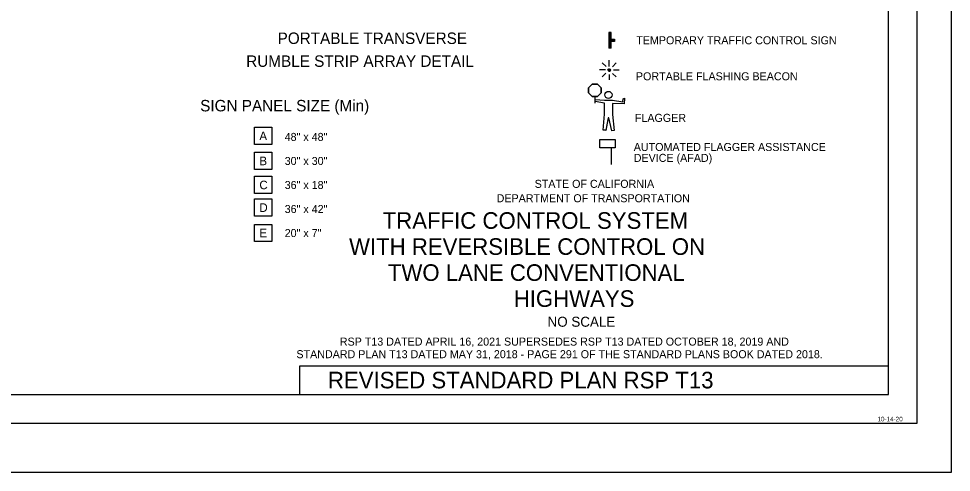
# Model space of a CAD drawing. Extents: x -893 to 867, y -474 to 712.
# Drawn here: x 51 to 867, y -474 to -78 of the extents above; entities that cross this region are included whole.
import ezdxf

# ---------------------------------------------------------------- set-up
doc = ezdxf.new("R2010")
doc.units = 0
for name, color, linetype in [('10 Sheet Format', 7, 'Continuous'), ('57 Undefined', 7, 'Continuous'), ('60 Nongeo Data', 7, 'Continuous')]:
    doc.layers.add(name, color=color, linetype=linetype)

msp = doc.modelspace()

# ---------------------------------------------------------------- linework, layer by layer
at = {"layer": '10 Sheet Format'}
for p, q in [((836.54, -431.03), (836.54, 668.97)), ((811.54, -406.03), (811.54, 643.97)), ((296.72, -381), (811.52, -381)), ((296.72, -405.92), (296.72, -381)), ((-813.45, -406.03), (811.54, -406.03)), ((-863.46, -431.03), (836.54, -431.03))]:
    msp.add_line(p, q, dxfattribs=at)
for points in [[(-893.46, -474.03), (866.54, -474.03), (866.54, 711.97), (-893.46, 711.97)], [(-863.46, -431.03), (836.54, -431.03), (836.54, 668.97), (-863.46, 668.97)]]:
    msp.add_lwpolyline(points, close=True, dxfattribs=at)
at = {"layer": '57 Undefined'}
for points in [[(257.18, -187.39), (257.18, -172.39), (272.18, -172.39), (272.18, -187.39)], [(257.18, -209.33), (257.18, -194.33), (272.18, -194.33), (272.18, -209.33)], [(257.18, -230.33), (257.18, -215.33), (272.18, -215.33), (272.18, -230.33)], [(257.18, -250.13), (257.18, -235.13), (272.18, -235.13), (272.18, -250.13)], [(257.18, -272.33), (257.18, -257.33), (272.18, -257.33), (272.18, -272.33)]]:
    msp.add_lwpolyline(points, close=True, dxfattribs=at)
at = {"layer": '60 Nongeo Data'}
for p, q in [((568.98, -89.53), (567.02, -89.53)), ((567.02, -89.53), (567.02, -103.31)), ((568, -89.53), (568, -103.31)), ((568.98, -103.31), (568.98, -89.53)), ((568.98, -95.43), (569.97, -95.43)), ((568.98, -96.42), (568.98, -96.42)), ((569.97, -97.4), (568.98, -97.4)), ((569.97, -95.43), (571.94, -95.43)), ((569.97, -95.43), (569.97, -97.4)), ((571.94, -97.4), (569.97, -97.4)), ((570.95, -95.43), (570.95, -97.4)), ((571.94, -95.43), (571.94, -97.4)), ((568.98, -103.31), (567.02, -103.31)), ((567.41, -119.21), (567.41, -113.69)), ((564.1, -122.2), (558.67, -122.2)), ((564.64, -119.5), (561.28, -116.14)), ((570.17, -119.59), (573.49, -116.27)), ((570.93, -122.2), (575.87, -122.2)), ((564.42, -125.07), (561.13, -128.36)), ((567.23, -126.22), (567.23, -130.98)), ((570.3, -125.43), (573.38, -128.52)), ((552.5, -134.67), (549.31, -137.86)), ((552.5, -134.67), (549.31, -137.86)), ((549.31, -137.86), (552.5, -134.67)), ((549.31, -137.86), (549.31, -142.36)), ((549.31, -137.86), (549.31, -142.36)), ((549.31, -142.36), (549.31, -137.86)), ((557, -134.67), (552.5, -134.67)), ((557, -134.67), (552.5, -134.67)), ((552.5, -134.67), (557, -134.67)), ((560.18, -137.86), (557, -134.67)), ((560.18, -137.86), (557, -134.67)), ((557, -134.67), (560.18, -137.86)), ((560.18, -142.36), (560.18, -137.86)), ((560.18, -142.36), (560.18, -137.86)), ((560.18, -137.86), (560.18, -142.36)), ((549.31, -142.36), (552.5, -145.54)), ((549.31, -142.36), (552.5, -145.54)), ((552.5, -145.54), (549.31, -142.36)), ((552.5, -145.54), (557, -145.54)), ((552.5, -145.54), (557, -145.54)), ((557, -145.54), (552.5, -145.54)), ((554.75, -145.56), (554.75, -151.46)), ((557, -145.54), (560.18, -142.36)), ((557, -145.54), (560.18, -142.36)), ((560.18, -142.36), (557, -145.54)), ((568.99, -190.52), (568.99, -205.04))]:
    msp.add_line(p, q, dxfattribs=at)
for points in [[(566.24, -122.41), (567.29, -121.35)], [(566.26, -122.67), (567.56, -121.37)], [(566.32, -122.89), (567.78, -121.43)], [(566.32, -122.04), (566.93, -121.44)], [(566.42, -123.08), (567.97, -121.53)], [(566.54, -123.24), (568.12, -121.65)], [(566.69, -123.37), (568.26, -121.8)], [(566.87, -123.48), (568.36, -121.98)], [(567.07, -123.55), (568.44, -122.18)], [(567.32, -123.59), (568.48, -122.43)], [(567.64, -123.56), (568.44, -122.75)], [(579.96, -151.93), (580.3, -151.59)], [(564.38, -175.21), (564.47, -175.13)]]:
    msp.add_lwpolyline(points, dxfattribs=at)
for points in [[(554.95, -149.82), (554.95, -148.1), (563.21, -148.67), (570.21, -148.67), (579.13, -150.29), (579.57, -147.48), (580.66, -147.17), (580.27, -151.94), (570.21, -151.69), (570.07, -161.19), (571.7, -175.38), (569.6, -175.61), (567.1, -164.15), (566.33, -164.15), (564.46, -175.22), (562.12, -174.99), (563.29, -160.88), (563.13, -151.45)], [(580.66, -147.17), (580.27, -151.94), (570.21, -151.69), (570.07, -161.19), (571.7, -175.38), (569.6, -175.61), (567.1, -164.15), (566.33, -164.15), (564.47, -175.13), (562.12, -174.99), (563.29, -160.88), (563.13, -151.45), (554.95, -149.82), (554.95, -148.1), (563.21, -148.67), (570.21, -148.67), (579.13, -150.29), (579.57, -147.48)], [(572.37, -183.16), (572.37, -190.52), (559.12, -190.52), (559.12, -183.16)]]:
    msp.add_lwpolyline(points, close=True, dxfattribs=at)
for centre, radius in [((567.36, -122.47), 1.12), ((566.64, -144.2), 3.11), ((566.64, -144.2), 3.11)]:
    msp.add_circle(centre, radius, dxfattribs=at)

# ---------------------------------------------------------------- texts
at = {"layer": '10 Sheet Format'}
for s, height, p in [('STATE OF CALIFORNIA', 7, (502.08, -225.4)), ('STATE OF CALIFORNIA', 7, (502.1, -225.4)), ('DEPARTMENT OF TRANSPORTATION', 7, (468.84, -238)), ('DEPARTMENT OF TRANSPORTATION', 7, (468.87, -238)), ('TRAFFIC CONTROL SYSTEM', 14.5, (369.18, -261.21)), ('WITH REVERSIBLE CONTROL ON', 14.5, (339.76, -283.98)), ('TWO LANE CONVENTIONAL', 14.5, (373.73, -306.71)), ('HIGHWAYS', 14.5, (483.79, -329.43)), ('NO SCALE', 8.75, (513.41, -346.8)), ('10-14-20', 4, (801.91, -429.46))]:
    msp.add_text(s, height=height, dxfattribs=at).set_placement(p)
at = {"layer": '57 Undefined'}
for s, height, p in [('PORTABLE TRANSVERSE', 10, (277.27, -99.66)), ('TEMPORARY TRAFFIC CONTROL SIGN', 7, (590.97, -99.94)), ('RUMBLE STRIP ARRAY DETAIL', 10, (249.81, -119.66)), ('PORTABLE FLASHING BEACON', 7, (590.66, -131.41)), ('SIGN PANEL SIZE (Min)', 10, (209.54, -158.57)), ('FLAGGER', 7, (589.76, -167.75)), ('A', 7.5, (261.35, -183.69)), ('48" x 48"', 7, (283.47, -184.4)), ('AUTOMATED FLAGGER ASSISTANCE', 7, (588.77, -193.19)), ('DEVICE (AFAD)', 7, (588.77, -202.72)), ('B', 7.5, (261.35, -205.63)), ('30" x 30"', 7, (283.47, -205.4)), ('C', 7.5, (261.35, -226.63)), ('36" x 18"', 7, (283.47, -226.4)), ('D', 7.5, (261.35, -246.44)), ('36" x 42"', 7, (283.47, -247.4)), ('E', 7.5, (261.35, -268.63)), ('20" x 7"', 7, (283.47, -268.4))]:
    msp.add_text(s, height=height, dxfattribs=at).set_placement(p)
at = {"layer": '60 Nongeo Data'}
for s, height, p in [('RSP T13 DATED APRIL 16, 2021 SUPERSEDES RSP T13 DATED OCTOBER 18, 2019 AND', 7, (331.69, -363.28)), ('STANDARD PLAN T13 DATED MAY 31, 2018 - PAGE 291 OF THE STANDARD PLANS BOOK DATED 2018.', 7, (293.73, -374.28)), ('REVISED STANDARD PLAN RSP T13', 14.5, (321.29, -400.65))]:
    msp.add_text(s, height=height, dxfattribs=at).set_placement(p)

doc.saveas('drawing.dxf')
